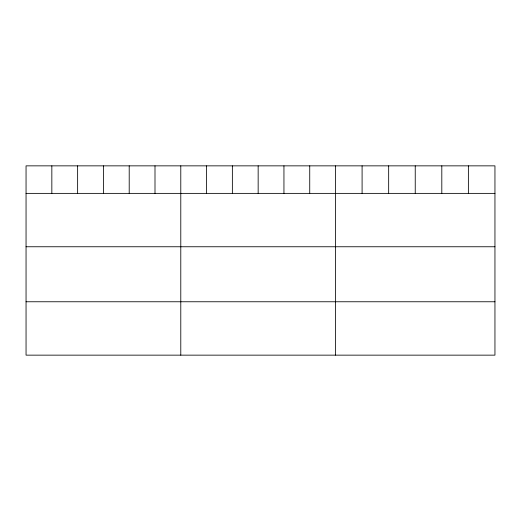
<?xml version="1.0" encoding="UTF-8"?>
<svg xmlns="http://www.w3.org/2000/svg" width="521" height="521" viewBox="0 0 521 521"><rect width="100%" height="100%" fill="white"/><g stroke="black" fill="none" stroke-linecap="round" stroke-linejoin="round"><path stroke-width="0.78" d="M494.95 193.376L494.95 355.146L26.05 355.146L26.05 165.854L494.95 165.854L494.95 193.376L26.05 193.376M26.05 246.759L494.95 246.759M26.05 301.763L494.95 301.763M468.379 165.854L468.379 193.376M441.808 165.854L441.808 193.376M415.237 165.854L415.237 193.376M388.666 165.854L388.666 193.376M362.095 165.854L362.095 193.376M335.524 165.854L335.524 355.146M309.735 165.854L309.735 193.376M283.945 165.854L283.945 193.376M258.155 165.854L258.155 193.376M232.366 165.854L232.366 193.376M206.576 165.854L206.576 193.376M180.787 165.854L180.787 355.146M154.998 165.854L154.998 193.376M129.208 165.854L129.208 193.376M103.419 165.854L103.419 193.376M77.629 165.854L77.629 193.376M51.839 165.854L51.839 193.376"/></g></svg>
